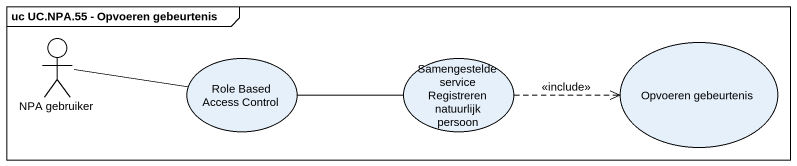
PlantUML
@startuml
mainframe uc UC.NPA.55 - Opvoeren gebeurtenis
actor "NPA gebruiker" as NPA_gebruiker
usecase "Role Based Access Control" as Role_Based_Access_Control
usecase "Samengestelde service Registreren natuurlijk persoon" as Samengestelde_service
usecase "Opvoeren gebeurtenis" as Opvoeren_gebeurtenis
NPA_gebruiker -right- Role_Based_Access_Control
Role_Based_Access_Control -right- Samengestelde_service
Samengestelde_service .right.> Opvoeren_gebeurtenis : <<include>>
@enduml
